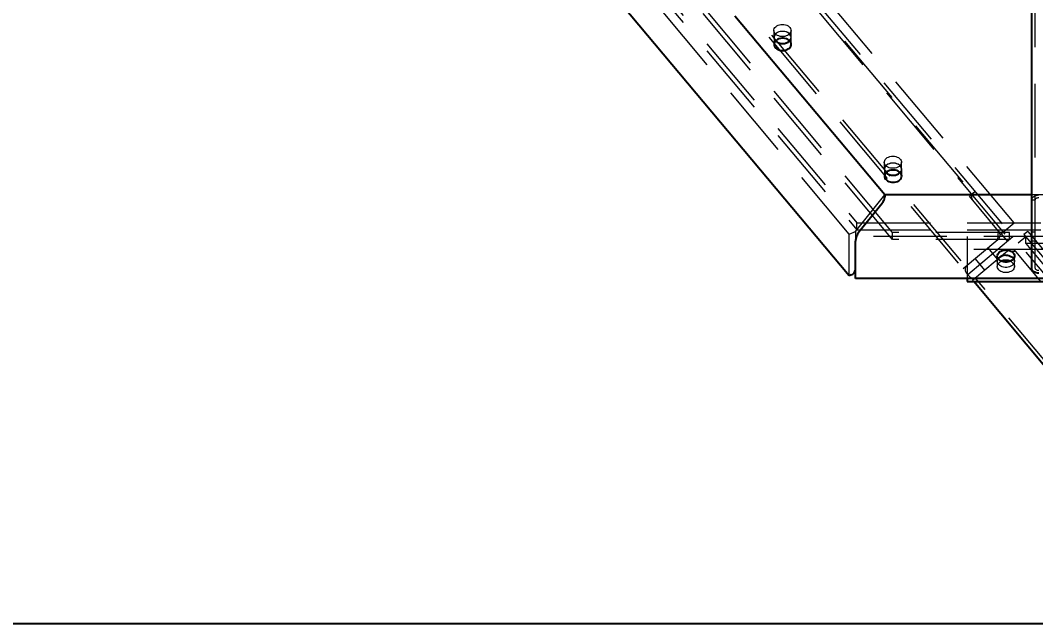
# Model space of a CAD drawing. Header units: millimetres. Extents: x 1293 to 41893, y 1011 to 26911.
# Drawn here: x 6375 to 7251, y 7712 to 8232 of the extents above; entities that cross this region are included whole.
import ezdxf

# ---------------------------------------------------------------- set-up
doc = ezdxf.new("R2010")
doc.units = ezdxf.units.MM
doc.header["$LTSCALE"] = 50
doc.linetypes.add('HIDDEN', pattern=[1.905, 1.27, -0.635])
doc.layers.add('CAPA_1', color=7, linetype='Continuous')
doc.styles.add('SLDTEXTSTYLE0', font='TXT', dxfattribs={"width": 0.75})
doc.dimstyles.new('SLDDIMSTYLE0', dxfattribs={"dimtxt": 100, "dimasz": 100, "dimexe": 0, "dimexo": 0.0625, "dimgap": 25, "dimtad": 2, "dimdec": 0, "dimlfac": 1.5, "dimrnd": 1e-09, "dimzin": 12, "dimdsep": 46, "dimtxsty": 'SLDTEXTSTYLE0', "dimsah": 1, "dimcen": 0.09, "dimadec": 0, "dimazin": 3, "dimtfac": 1, "dimtdec": 0, "dimtofl": 0, "dimtmove": 0, "dimatfit": 3, "dimfxl": 1, "dimfrac": 2, "dimtolj": 1, "dimtzin": 12, "dimarcsym": 0})

# ---------------------------------------------------------------- blocks, each defined once
blk = doc.blocks.new('_D_1')
at = {"layer": 'CAPA_1', "transparency": 16777216}
for p, q in [((6563.39, 8765.65), (5580.12, 8765.65)), ((5630.12, 8765.65), (5630.12, 4708.49)), ((6386.4, 4708.49), (5580.12, 4708.49))]:
    blk.add_line(p, q, dxfattribs=at)
for points in [[(5630.12, 8765.65), (5614.74, 8665.65), (5645.51, 8665.65)], [(5630.12, 4708.49), (5645.51, 4808.49), (5614.74, 4808.49)]]:
    blk.add_solid(points, dxfattribs=at)
at = {"layer": 'CAPA_1', "transparency": 16777216, "insert": (5501.22, 6589.29), "char_height": 100, "attachment_point": 1, "rotation": 90, "style": 'SLDTEXTSTYLE0'}
blk.add_mtext('6086', dxfattribs=at)
blk = doc.blocks.new('_D_6')
at = {"layer": 'CAPA_1', "transparency": 16777216}
for p, q in [((7488.89, 7712.09), (5880.12, 7712.09)), ((5930.12, 7712.09), (5930.12, 4708.49)), ((6386.4, 4708.49), (5880.12, 4708.49))]:
    blk.add_line(p, q, dxfattribs=at)
for points in [[(5930.12, 7712.09), (5914.74, 7612.09), (5945.51, 7612.09)], [(5930.12, 4708.49), (5945.51, 4808.49), (5914.74, 4808.49)]]:
    blk.add_solid(points, dxfattribs=at)
at = {"layer": 'CAPA_1', "transparency": 16777216, "insert": (5801.22, 6062.51), "char_height": 100, "attachment_point": 1, "rotation": 90, "style": 'SLDTEXTSTYLE0'}
blk.add_mtext('4505', dxfattribs=at)
blk = doc.blocks.new('_D_15')
at = {"layer": 'CAPA_1', "transparency": 16777216}
for p, q in [((6530.12, 8742.38), (6530.12, 9415.65)), ((16745.16, 6492), (16745.16, 9415.65)), ((6530.12, 9365.65), (16745.16, 9365.65))]:
    blk.add_line(p, q, dxfattribs=at)
for points in [[(6530.12, 9365.65), (6630.12, 9350.26), (6630.12, 9381.03)], [(16745.16, 9365.65), (16645.16, 9381.03), (16645.16, 9350.26)]]:
    blk.add_solid(points, dxfattribs=at)
at = {"layer": 'CAPA_1', "transparency": 16777216, "insert": (11452.92, 9494.55), "char_height": 100, "attachment_point": 1, "style": 'SLDTEXTSTYLE0'}
blk.add_mtext('15323', dxfattribs=at)

msp = doc.modelspace()

# ---------------------------------------------------------------- linework, layer by layer
at = {"color": 1, "linetype": 'HIDDEN', "lineweight": 18}
for p, q in [((7232.1526689, 8057.4959537), (6638.8196296, 8764.6027349)), ((6630.0122783, 8761.9271323), (7263.54789, 8006.908791)), ((6632.3337866, 8753.173629), (7228.0401581, 8043.2384207)), ((7250.3662661, 8018.4474688), (7250.3662661, 8751.9262688)), ((6594.3930653, 8730.0875332), (7190.4472388, 8019.7378306)), ((6538.4861853, 8722.5528735), (7096.4969692, 8057.5415171)), ((7127.2663846, 8049.2252581), (6557.7994028, 8727.8895795)), ((7127.2663846, 8043.2384207), (6557.7994028, 8721.902742)), ((6592.0581618, 8728.1283166), (7188.1123353, 8017.7786139)), ((6657.2102253, 8724.772035), (7196.1205803, 8082.5236834)), ((7089.8305749, 8047.7667765), (6530.1246702, 8714.7982992)), ((6538.4861853, 8716.5660361), (7096.4969692, 8051.5546797)), ((7024.9144007, 8223.2154138), (7024.9144007, 8217.2285764)), ((7039.7310674, 8217.2285764), (7039.7310674, 8223.2154138)), ((7025.0877063, 8217.2364306), (7025.0877063, 8211.2495932)), ((7039.904373, 8211.2495932), (7039.904373, 8217.2364306)), ((7120.1654737, 8109.6996054), (7120.1654737, 8103.7127679)), ((7134.9821404, 8103.7127679), (7134.9821404, 8109.6996054)), ((7120.3387793, 8103.7206222), (7120.3387793, 8097.7337848)), ((7127.5738071, 8098.4742852), (7128.1342836, 8098.4892984)), ((7135.155446, 8097.7337848), (7135.155446, 8103.7206222)), ((7095.2916519, 8050.0579704), (7120.6033163, 8081.4888668)), ((7198.4554838, 8084.4829), (7193.7856769, 8080.5644667)), ((7298.1182661, 8081.4888668), (7247.3182661, 8081.4888668)), ((7193.7856769, 8080.5644667), (7193.5911016, 8080.4011987)), ((7218.7615931, 8050.404175), (7193.5911016, 8080.4011987)), ((7250.3662661, 8076.9987387), (7247.3182661, 8076.9987387)), ((7096.4969692, 8051.5546797), (7096.4969692, 8057.5415171)), ((7096.4969692, 8057.5415171), (10502.0649327, 8057.5415171)), ((7219.9917134, 8047.2917004), (7232.1526689, 8057.4959537)), ((7089.8305749, 8047.7667765), (7095.2916519, 8050.0579704)), ((7089.8305749, 8011.845752), (7089.8305749, 8047.7667765)), ((7095.2916519, 8050.0579704), (7095.2916519, 8041.8260689)), ((7096.4969692, 8051.5546797), (10502.0649327, 8051.5546797)), ((7127.2663846, 8043.2384207), (7127.2663846, 8049.2252581)), ((7228.0401581, 8049.2252581), (7127.2663846, 8049.2252581)), ((7218.109359, 8042.9491054), (7218.7615931, 8050.404175)), ((7220.8024437, 8047.9719839), (7226.2447121, 8041.486141)), ((7228.0401581, 8043.2384207), (7228.0401581, 8049.2252581)), ((7243.8375343, 8050.1563709), (7240.5946128, 8047.4352367)), ((7240.5946128, 8047.4352367), (7362.7268163, 7901.8837444)), ((7243.8375343, 8050.1563709), (7362.9700623, 7908.1797526)), ((7250.3662661, 8049.3096157), (7247.3182661, 8049.3096157)), ((10507.9615427, 8045.5678423), (7095.2916519, 8045.5678423)), ((7228.0401581, 8043.2384207), (7127.2663846, 8043.2384207)), ((7218.109359, 8042.9491054), (7188.1123353, 8017.7786139)), ((7191.6756998, 8045.5678423), (7191.6756998, 8009.6468178)), ((7192.1940367, 8012.9142317), (7231.1090944, 8045.5678423)), ((7235.6756998, 8040.1255739), (7242.1615427, 8045.5678423)), ((7242.1615427, 8039.5810049), (7242.1615427, 8045.5678423)), ((7242.1615427, 8039.5810049), (7269.5767853, 8006.908791)), ((10499.4948761, 8039.5810049), (7242.1615427, 8039.5810049)), ((7250.3662661, 8041.8260689), (7247.3182661, 8041.8260689)), ((10499.4948761, 8034.3957061), (7191.6756998, 8034.3957061)), ((7196.275738, 8008.0498495), (7226.2727616, 8033.220341)), ((7217.884575, 8026.1818167), (7209.7211723, 8035.9105811)), ((7217.6006998, 8028.8447669), (7217.6006998, 8019.8645108)), ((7233.7278312, 8032.5681069), (7226.2727616, 8033.220341)), ((7232.4173665, 8019.8645108), (7232.4173665, 8028.8447669)), ((7255.2585537, 8006.908791), (7233.7278312, 8032.5681069)), ((7198.3709472, 8026.3866113), (7206.5343498, 8016.6578469)), ((7193.5567807, 8011.2901766), (7190.8312926, 8014.5382868)), ((7197.2331997, 8006.908791), (7196.275738, 8008.0498495)), ((7268.2378104, 7927.0306374), (7198.6106414, 8010.0090661))]:
    msp.add_line(p, q, dxfattribs=at)
at = {"color": 7, "linetype": 'Continuous', "lineweight": 25}
for p, q in [((7247.3182661, 8018.4474688), (7247.3182661, 8725.989247)), ((7089.8305749, 8011.845752), (6530.1246702, 8678.8772747)), ((7120.6033163, 8081.4888668), (6991.3629476, 8235.5115405)), ((7120.6033163, 8081.4888668), (7120.6033163, 8079.9897627)), ((7247.3182661, 8081.4888668), (7120.6033163, 8081.4888668)), ((7118.1946101, 8074.0077147), (7098.3049453, 8049.3096157)), ((7095.2916519, 8009.6468178), (7095.2916519, 8041.8260689)), ((7091.6538465, 8012.6107053), (7089.8305749, 8011.845752)), ((7651.8601497, 8009.6468178), (7095.2916519, 8009.6468178)), ((7191.6756998, 8009.6468178), (7191.6756998, 8006.908791)), ((7191.6756998, 8006.908791), (7651.8601497, 8006.908791)), ((7265.9029069, 7925.0714208), (7197.2331997, 8006.908791))]:
    msp.add_line(p, q, dxfattribs=at)
at = {"color": 1, "linetype": 'HIDDEN', "lineweight": 18, "flags": 128}
for points in [[(7032.3227341, 8228.4538965), (7033.6455431, 8228.369712), (7034.9258359, 8228.119864), (7036.1224629, 8227.712383), (7037.1969635, 8227.1603657), (7038.1148023, 8226.4815544), (7038.8464793, 8225.6977666), (7039.3684778, 8224.834194), (7039.6640202, 8223.9185925), (7039.7236077, 8222.9803902), (7039.545325, 8222.0497417), (7039.1349023, 8221.156559), (7038.5055309, 8220.3295495), (7037.6774394, 8219.595294), (7036.6772432, 8218.9773922), (7035.5370894, 8218.4957039), (7034.2936237, 8218.165711), (7032.986812, 8217.9980197), (7031.6586562, 8217.9980197), (7030.3518444, 8218.165711), (7029.1083787, 8218.4957039), (7027.968225, 8218.9773922), (7026.9680288, 8219.595294), (7026.1399372, 8220.3295495), (7025.5105658, 8221.156559), (7025.1001431, 8222.0497417), (7024.9218604, 8222.9803902), (7024.9814479, 8223.9185925), (7025.2769904, 8224.834194), (7025.7989888, 8225.6977666), (7026.5306658, 8226.4815544), (7027.4485047, 8227.1603657), (7028.5230053, 8227.712383), (7029.7196323, 8228.119864), (7030.9999251, 8228.369712), (7032.3227341, 8228.4538965)], [(7038.4909518, 8214.3271549), (7038.8464793, 8214.7462236), (7039.3684778, 8215.6097962), (7039.6640202, 8216.5253977), (7039.7236077, 8217.4636), (7039.545325, 8218.3942485), (7039.1349023, 8219.2874312), (7038.5055309, 8220.1144407), (7037.6774394, 8220.8486961), (7036.6772432, 8221.466598), (7035.5370894, 8221.9482863), (7034.2936237, 8222.2782792), (7032.986812, 8222.4459705), (7031.6586562, 8222.4459705), (7030.3518444, 8222.2782792), (7029.1083787, 8221.9482863), (7027.968225, 8221.466598), (7026.9680288, 8220.8486961), (7026.1399372, 8220.1144407), (7025.5105658, 8219.2874312), (7025.1001431, 8218.3942485), (7024.9218604, 8217.4636), (7024.9814479, 8216.5253977), (7025.2769904, 8215.6097962), (7025.7989888, 8214.7462236), (7026.5306658, 8213.9624358), (7027.4485047, 8213.2836245), (7028.5230053, 8212.7316072), (7029.7196323, 8212.3241262), (7030.9999251, 8212.0742782), (7032.3227341, 8211.9900937)], [(7038.5757018, 8214.2430119), (7039.0197849, 8214.7540778), (7039.5417833, 8215.6176504), (7039.8373258, 8216.533252), (7039.8969133, 8217.4714543), (7039.7186306, 8218.4021027), (7039.3082079, 8219.2952855), (7038.6788365, 8220.122295), (7037.8507449, 8220.8565504), (7036.8505487, 8221.4744522), (7035.710395, 8221.9561405), (7034.4669293, 8222.2861334), (7033.1601175, 8222.4538248), (7031.8319618, 8222.4538248), (7030.52515, 8222.2861334), (7029.2816843, 8221.9561405), (7028.1415306, 8221.4744522), (7027.1413344, 8220.8565504), (7026.3132428, 8220.122295), (7025.6838714, 8219.2952855), (7025.2734487, 8218.4021027), (7025.095166, 8217.4714543), (7025.1547535, 8216.533252), (7025.450296, 8215.6176504), (7025.9722944, 8214.7540778), (7026.4163775, 8214.2430119)], [(7127.5738071, 8114.9380881), (7128.8966161, 8114.8539035), (7130.1769089, 8114.6040556), (7131.3735359, 8114.1965745), (7132.4480365, 8113.6445572), (7133.3658753, 8112.9657459), (7134.0975523, 8112.1819582), (7134.6195508, 8111.3183855), (7134.9150932, 8110.402784), (7134.9746807, 8109.4645817), (7134.796398, 8108.5339333), (7134.3859753, 8107.6407505), (7133.7566039, 8106.813741), (7132.9285124, 8106.0794856), (7131.9283162, 8105.4615838), (7130.7881624, 8104.9798955), (7129.5446967, 8104.6499026), (7128.237885, 8104.4822112), (7126.9097292, 8104.4822112), (7125.6029174, 8104.6499026), (7124.3594517, 8104.9798955), (7123.219298, 8105.4615838), (7122.2191018, 8106.0794856), (7121.3910102, 8106.813741), (7120.7616388, 8107.6407505), (7120.3512161, 8108.5339333), (7120.1729334, 8109.4645817), (7120.2325209, 8110.402784), (7120.5280634, 8111.3183855), (7121.0500618, 8112.1819582), (7121.7817388, 8112.9657459), (7122.6995777, 8113.6445572), (7123.7740783, 8114.1965745), (7124.9707053, 8114.6040556), (7126.2509981, 8114.8539035), (7127.5738071, 8114.9380881)], [(7133.7421227, 8100.8114505), (7134.0975523, 8101.2304151), (7134.6195508, 8102.0939878), (7134.9150932, 8103.0095893), (7134.9746807, 8103.9477916), (7134.796398, 8104.87844), (7134.3859753, 8105.7716228), (7133.7566039, 8106.5986323), (7132.9285124, 8107.3328877), (7131.9283162, 8107.9507895), (7130.7881624, 8108.4324778), (7129.5446967, 8108.7624707), (7128.237885, 8108.9301621), (7126.9097292, 8108.9301621), (7125.6029174, 8108.7624707), (7124.3594517, 8108.4324778), (7123.219298, 8107.9507895), (7122.2191018, 8107.3328877), (7121.3910102, 8106.5986323), (7120.7616388, 8105.7716228), (7120.3512161, 8104.87844), (7120.1729334, 8103.9477916), (7120.2325209, 8103.0095893), (7120.5280634, 8102.0939878), (7121.0500618, 8101.2304151), (7121.7817388, 8100.4466274), (7122.6995777, 8099.7678161), (7123.7740783, 8099.2157988), (7124.9707053, 8098.8083177), (7126.2509981, 8098.5584698), (7127.5738071, 8098.4742852)], [(7133.8267748, 8100.7272035), (7134.2708579, 8101.2382694), (7134.7928563, 8102.101842), (7135.0883988, 8103.0174435), (7135.1479863, 8103.9556458), (7134.9697036, 8104.8862942), (7134.5592809, 8105.779477), (7133.9299095, 8106.6064865), (7133.1018179, 8107.3407419), (7132.1016217, 8107.9586437), (7130.961468, 8108.440332), (7129.7180023, 8108.770325), (7128.4111905, 8108.9380163), (7127.0830348, 8108.9380163), (7125.776223, 8108.770325), (7124.5327573, 8108.440332), (7123.3926036, 8107.9586437), (7122.3924074, 8107.3407419), (7121.5643158, 8106.6064865), (7120.9349444, 8105.779477), (7120.5245217, 8104.8862942), (7120.346239, 8103.9556458), (7120.4058265, 8103.0174435), (7120.701369, 8102.101842), (7121.2233674, 8101.2382694), (7121.6674505, 8100.7272035)], [(7247.3182661, 8077.1783438), (7247.435399, 8078.0192851), (7247.7822964, 8078.8279095), (7248.3456273, 8079.5731421), (7249.1037431, 8080.2263438), (7250.0275099, 8080.7624127), (7251.0814279, 8081.1607478), (7252.2249955, 8081.4060413), (7253.4142661, 8081.4888668)], [(7250.3662661, 8077.1783438), (7250.4248325, 8077.5988145), (7250.5982812, 8078.0031267), (7250.8799467, 8078.375743), (7251.2590046, 8078.7023438), (7251.720888, 8078.9703783), (7252.247847, 8079.1695458), (7252.8196308, 8079.2921926), (7253.4142661, 8079.3336053)], [(7231.7025208, 8026.5997029), (7232.0547768, 8025.973419), (7232.3503193, 8025.0578175), (7232.4099068, 8024.1196152), (7232.2316241, 8023.1889668), (7231.8212014, 8022.295784), (7231.19183, 8021.4687745), (7230.3637384, 8020.7345191), (7229.3635422, 8020.1166173), (7228.2233885, 8019.634929), (7226.9799228, 8019.304936), (7225.673111, 8019.1372447), (7224.3449552, 8019.1372447), (7223.0381435, 8019.304936), (7221.7946778, 8019.634929), (7220.6545241, 8020.1166173), (7219.6543278, 8020.7345191), (7218.8262363, 8021.4687745), (7218.1968649, 8022.295784), (7217.7864422, 8023.1889668), (7217.6081595, 8024.1196152), (7217.667747, 8025.0578175), (7217.9632894, 8025.973419), (7218.3155454, 8026.5997029)], [(7228.8248635, 8024.3546579), (7229.8832625, 8023.8094627), (7230.8011014, 8023.1306514), (7231.5327784, 8022.3468636), (7232.0547768, 8021.483291), (7232.3503193, 8020.5676894), (7232.4099068, 8019.6294872), (7232.2316241, 8018.6988387), (7231.8212014, 8017.805656), (7231.19183, 8016.9786465), (7230.3637384, 8016.244391), (7229.3635422, 8015.6264892), (7228.2233885, 8015.1448009), (7226.9799228, 8014.814808), (7225.673111, 8014.6471166), (7224.3449552, 8014.6471166), (7223.0381435, 8014.814808), (7221.7946778, 8015.1448009), (7220.6545241, 8015.6264892), (7219.6543278, 8016.244391), (7218.8262363, 8016.9786465), (7218.1968649, 8017.805656), (7217.7864422, 8018.6988387), (7217.6081595, 8019.6294872), (7217.667747, 8020.5676894), (7217.9632894, 8021.483291), (7218.4852879, 8022.3468636), (7219.2169649, 8023.1306514), (7220.1348037, 8023.8094627), (7221.1932029, 8024.3546579)], [(7253.4142661, 8016.2922073), (7252.8196308, 8016.3336201), (7252.247847, 8016.4562668), (7251.720888, 8016.6554344), (7251.2590046, 8016.9234688), (7250.8799467, 8017.2500697), (7250.5982812, 8017.6226859), (7250.4248325, 8018.0269982), (7250.3662661, 8018.4474688)]]:
    msp.add_lwpolyline(points, dxfattribs=at)
at = {"color": 7, "linetype": 'Continuous', "lineweight": 25, "flags": 128}
for points in [[(7032.4960396, 8206.0111105), (7033.8188486, 8206.095295), (7035.0991415, 8206.345143), (7036.2957685, 8206.752624), (7037.370269, 8207.3046413), (7038.2881079, 8207.9834526), (7039.0197849, 8208.7672404), (7039.5417833, 8209.630813), (7039.8373258, 8210.5464146), (7039.8969133, 8211.4846169), (7039.7186306, 8212.4152653), (7039.3082079, 8213.3084481), (7038.6788365, 8214.1354575), (7037.8507449, 8214.869713), (7036.8505487, 8215.4876148), (7035.710395, 8215.9693031), (7034.4669293, 8216.299296), (7033.1601175, 8216.4669874), (7031.8319618, 8216.4669874), (7030.52515, 8216.299296), (7029.2816843, 8215.9693031), (7028.1415306, 8215.4876148), (7027.1413344, 8214.869713), (7026.3132428, 8214.1354575), (7025.6838714, 8213.3084481), (7025.2734487, 8212.4152653), (7025.095166, 8211.4846169), (7025.1547535, 8210.5464146), (7025.450296, 8209.630813), (7025.9722944, 8208.7672404), (7026.7039714, 8207.9834526), (7027.6218102, 8207.3046413), (7028.6963108, 8206.752624), (7029.8929378, 8206.345143), (7031.1732306, 8206.095295), (7032.4960396, 8206.0111105)], [(7127.7471126, 8092.495302), (7129.0699216, 8092.5794866), (7130.3502145, 8092.8293346), (7131.5468415, 8093.2368156), (7132.621342, 8093.7888329), (7133.5391809, 8094.4676442), (7134.2708579, 8095.251432), (7134.7928563, 8096.1150046), (7135.0883988, 8097.0306061), (7135.1479863, 8097.9688084), (7134.9697036, 8098.8994568), (7134.5592809, 8099.7926396), (7133.9299095, 8100.6196491), (7133.1018179, 8101.3539045), (7132.1016217, 8101.9718063), (7130.961468, 8102.4534946), (7129.7180023, 8102.7834876), (7128.4111905, 8102.9511789), (7127.0830348, 8102.9511789), (7125.776223, 8102.7834876), (7124.5327573, 8102.4534946), (7123.3926036, 8101.9718063), (7122.3924074, 8101.3539045), (7121.5643158, 8100.6196491), (7120.9349444, 8099.7926396), (7120.5245217, 8098.8994568), (7120.346239, 8097.9688084), (7120.4058265, 8097.0306061), (7120.701369, 8096.1150046), (7121.2233674, 8095.251432), (7121.9550444, 8094.4676442), (7122.8728833, 8093.7888329), (7123.9473838, 8093.2368156), (7125.1440108, 8092.8293346), (7126.4243037, 8092.5794866), (7127.7471126, 8092.495302)], [(7225.0090331, 8034.0832497), (7226.3318421, 8033.9990651), (7227.6121349, 8033.7492171), (7228.8087619, 8033.3417361), (7229.8832625, 8032.7897188), (7230.8011014, 8032.1109075), (7231.5327784, 8031.3271197), (7232.0547768, 8030.4635471), (7232.3503193, 8029.5479456), (7232.4099068, 8028.6097433), (7232.2316241, 8027.6790948), (7231.8212014, 8026.7859121), (7231.19183, 8025.9589026), (7230.3637384, 8025.2246472), (7229.3635422, 8024.6067454), (7228.2233885, 8024.1250571), (7226.9799228, 8023.7950641), (7225.673111, 8023.6273728), (7224.3449552, 8023.6273728), (7223.0381435, 8023.7950641), (7221.7946778, 8024.1250571), (7220.6545241, 8024.6067454), (7219.6543278, 8025.2246472), (7218.8262363, 8025.9589026), (7218.1968649, 8026.7859121), (7217.7864422, 8027.6790948), (7217.6081595, 8028.6097433), (7217.667747, 8029.5479456), (7217.9632894, 8030.4635471), (7218.4852879, 8031.3271197), (7219.2169649, 8032.1109075), (7220.1348037, 8032.7897188), (7221.2093043, 8033.3417361), (7222.4059313, 8033.7492171), (7223.6862241, 8033.9990651), (7225.0090331, 8034.0832497)], [(7225.0090331, 8029.5931216), (7226.3318421, 8029.508937), (7227.6121349, 8029.2590891), (7228.8087619, 8028.851608), (7229.8832625, 8028.2995907), (7230.8011014, 8027.6207794), (7231.5327784, 8026.8369917), (7231.7025208, 8026.5997029)], [(7253.4142661, 8014.1369459), (7252.2249955, 8014.2197714), (7251.0814279, 8014.4650649), (7250.0275099, 8014.8634), (7249.1037431, 8015.3994688), (7248.3456273, 8016.0526706), (7247.7822964, 8016.7979031), (7247.435399, 8017.6065275), (7247.3182661, 8018.4474688)]]:
    msp.add_lwpolyline(points, dxfattribs=at)
at = {"color": 7, "linetype": 'Continuous', "lineweight": 25}
for centre, radius, start, end in [((7032.1658301, 8220.4581696), 8.4666635, 227.2290301064, 272.2351677821), ((7032.6629012, 8220.4007238), 8.4175063, 267.6839403593, 313.8182142333), ((7032.8262492, 8220.4581696), 8.4666635, 267.7648322178, 312.7709698937), ((7127.4169031, 8106.9423612), 8.4666635, 227.229030108, 272.235167782), ((7128.0773222, 8106.9423612), 8.4666635, 267.764832218, 312.7709698921), ((7127.9833364, 8106.7861761), 8.2982507, 271.0422817499, 313.9456683381), ((7224.6001947, 8021.527056), 8.0764202, 87.0983762224, 141.091308862), ((7224.9278494, 8015.4141588), 9.6891748, 89.5199242342, 112.6713851842), ((7225.0902168, 8015.4141589), 9.6891748, 67.3286137151, 90.4800758019), ((7089.6568148, 8017.9423536), 5.693383, 290.5340289428, 351.7761803151)]:
    msp.add_arc(centre, radius, start, end, dxfattribs=at)
at = {"color": 1, "linetype": 'HIDDEN', "lineweight": 18}
for centre, radius, start, end in [((7199.550386, 8079.8798288), 4.2299467, 130, 220), ((7214.7079412, 8047.0027573), 5.2916667, 310, 39.9999995429), ((7229.6741794, 8029.1666891), 5.2916667, 40, 130), ((7194.0716198, 8017.2572441), 4.2299467, 130, 220), ((7196.7971078, 8014.0091339), 4.2299467, 220, 310)]:
    msp.add_arc(centre, radius, start, end, dxfattribs=at)
at = {"color": 7, "linetype": 'Continuous', "lineweight": 25}
for centre, major_axis, start_param, end_param in [((7118.1946101, 8076.9987387), (1.9482638, 4.1780653), 4.0837735618, 5.6545698886), ((7098.3049453, 8045.5678423), (2.4372796, 5.226763), 0.9421809082, 2.512977235)]:
    msp.add_ellipse(centre, major_axis=major_axis, ratio=0.3390039096, start_param=start_param, end_param=end_param, dxfattribs=at)

# ---------------------------------------------------------------- dimensions: what is measured, and where the dimension line sits
at = {"layer": 'CAPA_1'}
dim = msp.add_linear_dim(base=(16745.1618891, 9365.6463094), p1=(6530.1246702, 8678.8772747), p2=(16745.1618891, 6428.5014528), dimstyle='SLDDIMSTYLE0', dxfattribs=at)
dim.commit()
dim.dimension.update_dxf_attribs({"geometry": '_D_15', "text_midpoint": (11637.6432797, 9365.6463094), "dimtype": 160})
for base, p1, picture, middle in [((5630.1246702, 4708.4929069), (6626.8915182, 8765.6463094), '_D_1', (5630.1246702, 6737.0696082)), ((5930.1246702, 4708.4929069), (7552.3948761, 7712.0922405), '_D_6', (5930.1246702, 6210.2925737))]:
    dim = msp.add_linear_dim(base=base, p1=p1, p2=(6449.8953906, 4708.4929069), angle=90, dimstyle='SLDDIMSTYLE0', dxfattribs=at)
    dim.commit()
    dim.dimension.update_dxf_attribs({"geometry": picture, "text_midpoint": middle, "dimtype": 160})

doc.saveas('drawing.dxf')
